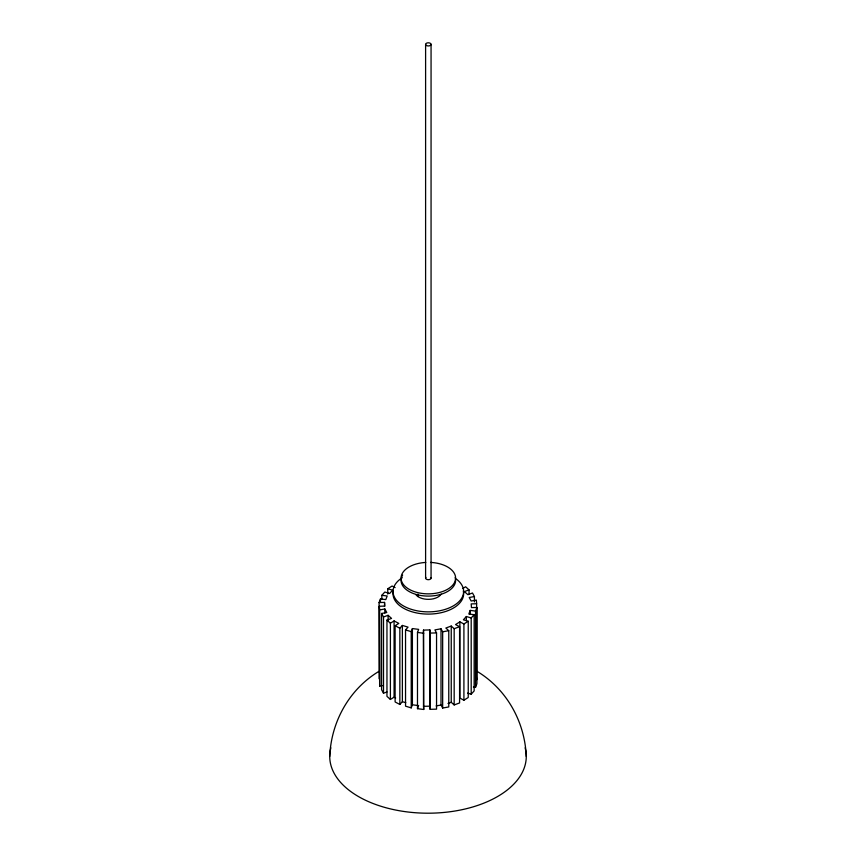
<?xml version="1.0" encoding="UTF-8"?>
<svg xmlns="http://www.w3.org/2000/svg" width="856" height="856" viewBox="0 0 856 856"><rect width="100%" height="100%" fill="white"/><g stroke="black" fill="none" stroke-linecap="round" stroke-linejoin="round"><path stroke-width="1.28" d="M329.731 756.458C331.144 721.908 349.066 689.401 378.866 671.393M379.08 678.776L379.08 602.538L380.471 598.933L385.789 599.607L387.18 595.99L381.851 595.316L381.851 599.328M394.081 620.91L394.081 697.148L390.4 699.47L390.4 623.232L394.081 620.91L398.81 623.403L395.119 625.725L395.119 701.963L399.848 704.467L399.848 628.229L402.374 625.436L408.055 627.138L405.541 629.941L405.541 706.168L411.222 707.88L411.222 631.642L412.399 628.572L418.659 629.363L417.482 632.445L417.482 708.682L423.741 709.474L423.495 630.091L429.905 629.93L430.14 709.314L436.549 709.153L436.549 632.916L434.901 629.909L441.011 628.796L442.659 631.803L442.659 708.04L448.769 706.928L448.769 630.69L445.837 628.037L451.24 626.046L454.172 628.7L454.172 704.937L459.576 702.947L459.576 626.71L455.553 624.58L459.886 621.852L463.909 623.981L468.232 621.253L468.232 697.49L463.909 700.219L459.886 698.089L459.886 621.852M411.222 707.88L412.399 704.809L412.399 628.572M417.482 708.682L418.263 706.628M476.353 676.304L476.632 679.996L476.632 603.758L471.185 603.897L471.463 607.6L476.92 607.46L475.529 611.077L470.212 610.392L468.82 614.009L474.149 614.683L474.149 690.92L471.196 694.205L467.558 693.114M473.4 687.036L475.529 687.304L476.92 683.698L476.92 607.46M381.851 595.316L384.804 592.031L389.651 593.486L392.604 590.201L387.768 588.746L387.768 594.096M474.149 614.683L471.196 617.968L466.349 616.513L463.396 619.798L468.232 621.253M399.848 704.467L402.374 701.674L402.374 625.436M387.768 588.746L392.091 586.018L395.108 587.612M462.839 588.511L465.6 586.767L469.045 589.891L469.045 593.904M386.955 691.958L383.509 693.232L383.509 616.994L388.11 615.293L391.556 618.417L386.955 620.108L386.955 696.345L390.4 699.47M469.045 589.891L464.444 591.582L467.89 594.706L472.491 593.005L474.427 596.536L474.427 601.886M454.172 628.7L459.576 626.71M447.998 703.472L451.24 702.284L454.172 704.937M382.247 685.699L379.647 686.17L379.647 609.932L384.847 608.99L386.784 612.511L381.573 613.463L381.573 689.701L383.509 693.232M474.427 596.536L469.216 597.488L471.153 601.019L476.353 600.067L476.632 603.758M442.659 631.803L448.769 630.69M436.121 705.922L441.011 705.034L442.659 708.04M379.08 602.538L384.537 602.399L384.815 606.102L379.369 606.241L379.647 686.17M430.14 633.076L436.549 632.916M423.495 630.091L423.495 706.328L429.905 706.168L430.14 709.314M417.482 632.445L423.741 633.247M412.399 704.809L418.659 705.601M405.541 629.941L411.222 631.642M402.374 701.674L405.776 702.69M395.119 625.725L399.848 628.229M394.081 697.148L395.665 697.982M477.134 671.393C506.934 689.401 524.856 721.908 526.269 756.458M386.955 620.108L390.4 623.232M381.573 613.463L383.509 616.994M423.495 706.328L423.741 709.474M379.369 606.241L379.647 609.932M475.529 611.077L475.529 687.304M471.196 617.968L471.196 694.205M470.212 610.392L470.212 614.405M466.349 616.513L466.349 620.525M463.909 623.981L463.909 700.219M451.24 626.046L451.24 702.284M441.011 628.796L441.011 705.034M431.06 44.319L431.06 578.067M429.905 629.93L429.905 706.168M425.603 44.426L425.603 578.164M417.942 594.107L417.942 596.578M388.11 615.293L388.11 620.643M384.847 608.99L384.847 613.003M384.537 602.399L384.537 606.412M380.471 598.933L380.471 601.597M525.124 747.823A98.269 56.742 0 0 1 428 813.2A98.269 56.742 0 0 1 330.876 747.823M463.331 590.993A35.31 20.384 0 0 1 428.417 614.094A35.31 20.384 0 0 1 393.311 591.089M456.291 579.03A35.31 20.384 0 0 1 451.487 606.872A35.31 20.384 0 0 1 403.069 605.716A35.31 20.384 0 0 1 402.234 577.747M441.182 594.118A13.643 7.875 0 0 1 429.017 599.339A13.643 7.875 0 0 1 416.016 594.856M430.525 562.413A27.285 15.75 0 0 1 451.647 586.285A27.285 15.75 0 0 1 405.22 586.478A27.285 15.75 0 0 1 425.764 562.435M430.943 577.661A2.728 1.573 0 0 1 428.064 579.683A2.728 1.573 0 0 1 425.924 577.372M455.167 577.5A27.285 15.75 0 0 1 426.138 596.043A27.285 15.75 0 0 1 402.63 575.061M426.47 45.518A2.728 1.573 0 0 0 430.985 44.737A2.728 1.573 0 0 0 427.54 42.864A2.728 1.573 0 0 0 426.47 45.518"/></g></svg>
